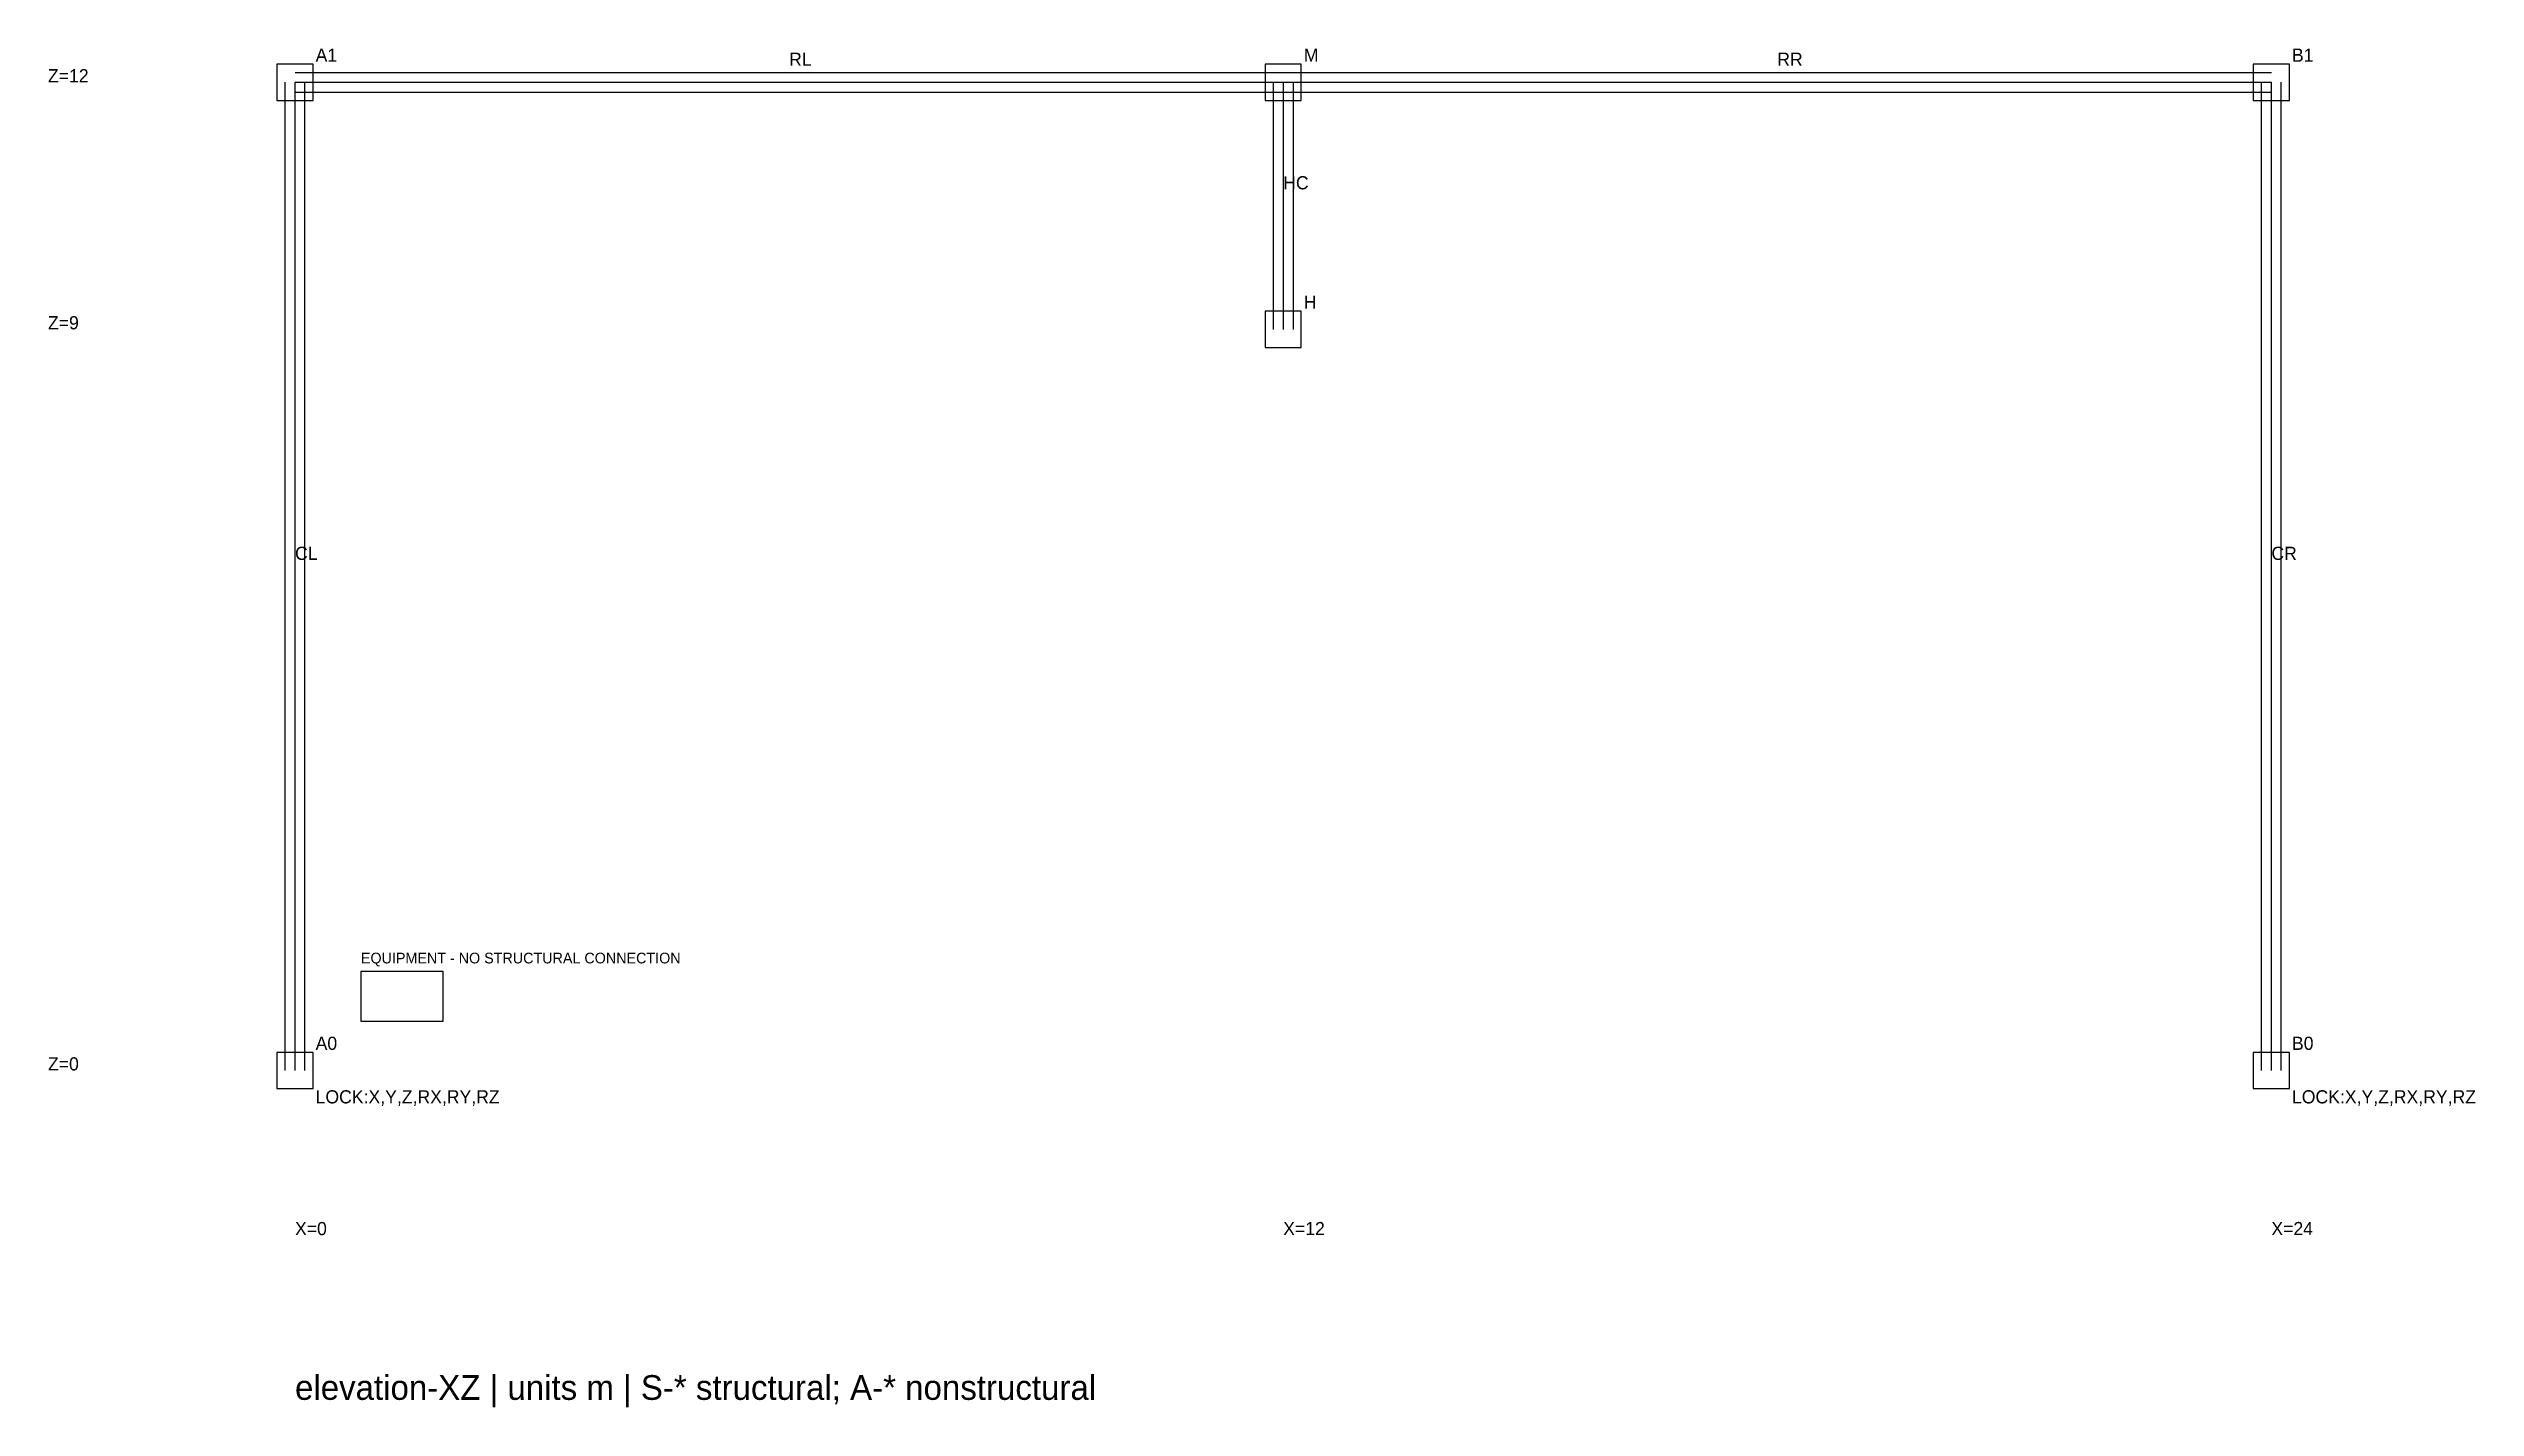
# Model space of a CAD drawing. Extents: x -3 to 26.5, y -4.1 to 12.4.
import ezdxf

# ---------------------------------------------------------------- set-up
doc = ezdxf.new("R2010")
doc.units = 0

msp = doc.modelspace()

# ---------------------------------------------------------------- linework, layer by layer
at = {"layer": 'A-COLUMN'}
for p, q in [((0.22, 12.22), (-0.22, 12.22)), ((-0.22, 12.22), (-0.22, 11.78)), ((0.22, 11.78), (0.22, 12.22)), ((12.22, 12.22), (11.78, 12.22)), ((11.78, 12.22), (11.78, 11.78)), ((12.22, 11.78), (12.22, 12.22)), ((24.22, 12.22), (23.78, 12.22)), ((23.78, 12.22), (23.78, 11.78)), ((24.22, 11.78), (24.22, 12.22)), ((-0.22, 11.78), (0.22, 11.78)), ((11.78, 11.78), (12.22, 11.78)), ((23.78, 11.78), (24.22, 11.78)), ((12.22, 9.22), (11.78, 9.22)), ((11.78, 9.22), (11.78, 8.78)), ((12.22, 8.78), (12.22, 9.22)), ((11.78, 8.78), (12.22, 8.78)), ((0.22, 0.22), (-0.22, 0.22)), ((-0.22, 0.22), (-0.22, -0.22)), ((0.22, -0.22), (0.22, 0.22)), ((24.22, 0.22), (23.78, 0.22)), ((23.78, 0.22), (23.78, -0.22)), ((24.22, -0.22), (24.22, 0.22)), ((-0.22, -0.22), (0.22, -0.22)), ((23.78, -0.22), (24.22, -0.22))]:
    msp.add_line(p, q, dxfattribs=at)
at = {"layer": 'A-EQUIPMENT'}
for p, q in [((1.8, 1.2), (0.8, 1.2)), ((0.8, 1.2), (0.8, 0.6)), ((1.8, 0.6), (1.8, 1.2)), ((0.8, 0.6), (1.8, 0.6))]:
    msp.add_line(p, q, dxfattribs=at)
at = {"layer": 'A-WALL'}
for p, q in [((0, 12.12), (12, 12.12)), ((12, 12.12), (24, 12.12)), ((-0.12, 0), (-0.12, 12)), ((0, 11.88), (12, 11.88)), ((0.12, 0), (0.12, 12)), ((11.88, 12), (11.88, 9)), ((12, 11.88), (24, 11.88)), ((12.12, 12), (12.12, 9)), ((23.88, 0), (23.88, 12)), ((24.12, 0), (24.12, 12))]:
    msp.add_line(p, q, dxfattribs=at)
at = {"layer": 'S-BEAM'}
for p, q in [((0, 12), (12, 12)), ((12, 12), (24, 12))]:
    msp.add_line(p, q, dxfattribs=at)
at = {"layer": 'S-COLUMN'}
for p, q in [((0, 0), (0, 12)), ((12, 12), (12, 9)), ((24, 0), (24, 12))]:
    msp.add_line(p, q, dxfattribs=at)

# ---------------------------------------------------------------- texts
at = {"layer": 'A-DIM'}
for s, p in [('Z=12', (-3, 12)), ('Z=9', (-3, 9)), ('Z=0', (-3, 0)), ('X=0', (0, -2)), ('X=12', (12, -2)), ('X=24', (24, -2))]:
    msp.add_text(s, height=0.16, dxfattribs=at).set_placement(p)
at = {"layer": 'A-EQUIPMENT-TAG'}
msp.add_text('EQUIPMENT - NO STRUCTURAL CONNECTION', height=0.13, dxfattribs=at).set_placement((0.8, 1.3))
at = {"layer": 'A-SUPPORT'}
for p in [(0.25, -0.4), (24.25, -0.4)]:
    msp.add_text('LOCK:X,Y,Z,RX,RY,RZ', height=0.16, dxfattribs=at).set_placement(p)
at = {"layer": 'ANNOTATION'}
msp.add_text('elevation-XZ | units m | S-* structural; A-* nonstructural', height=0.3, dxfattribs=at).set_placement((0, -4))
at = {"layer": 'S-MEMBER-TAG'}
for s, p in [('RL', (6, 12.2)), ('RR', (18, 12.2)), ('HC', (12, 10.7)), ('CL', (0, 6.2)), ('CR', (24, 6.2))]:
    msp.add_text(s, height=0.16, dxfattribs=at).set_placement(p)
at = {"layer": 'S-NODE-TAG'}
for s, p in [('A1', (0.25, 12.25)), ('M', (12.25, 12.25)), ('B1', (24.25, 12.25)), ('H', (12.25, 9.25)), ('A0', (0.25, 0.25)), ('B0', (24.25, 0.25))]:
    msp.add_text(s, height=0.16, dxfattribs=at).set_placement(p)

doc.saveas('drawing.dxf')
